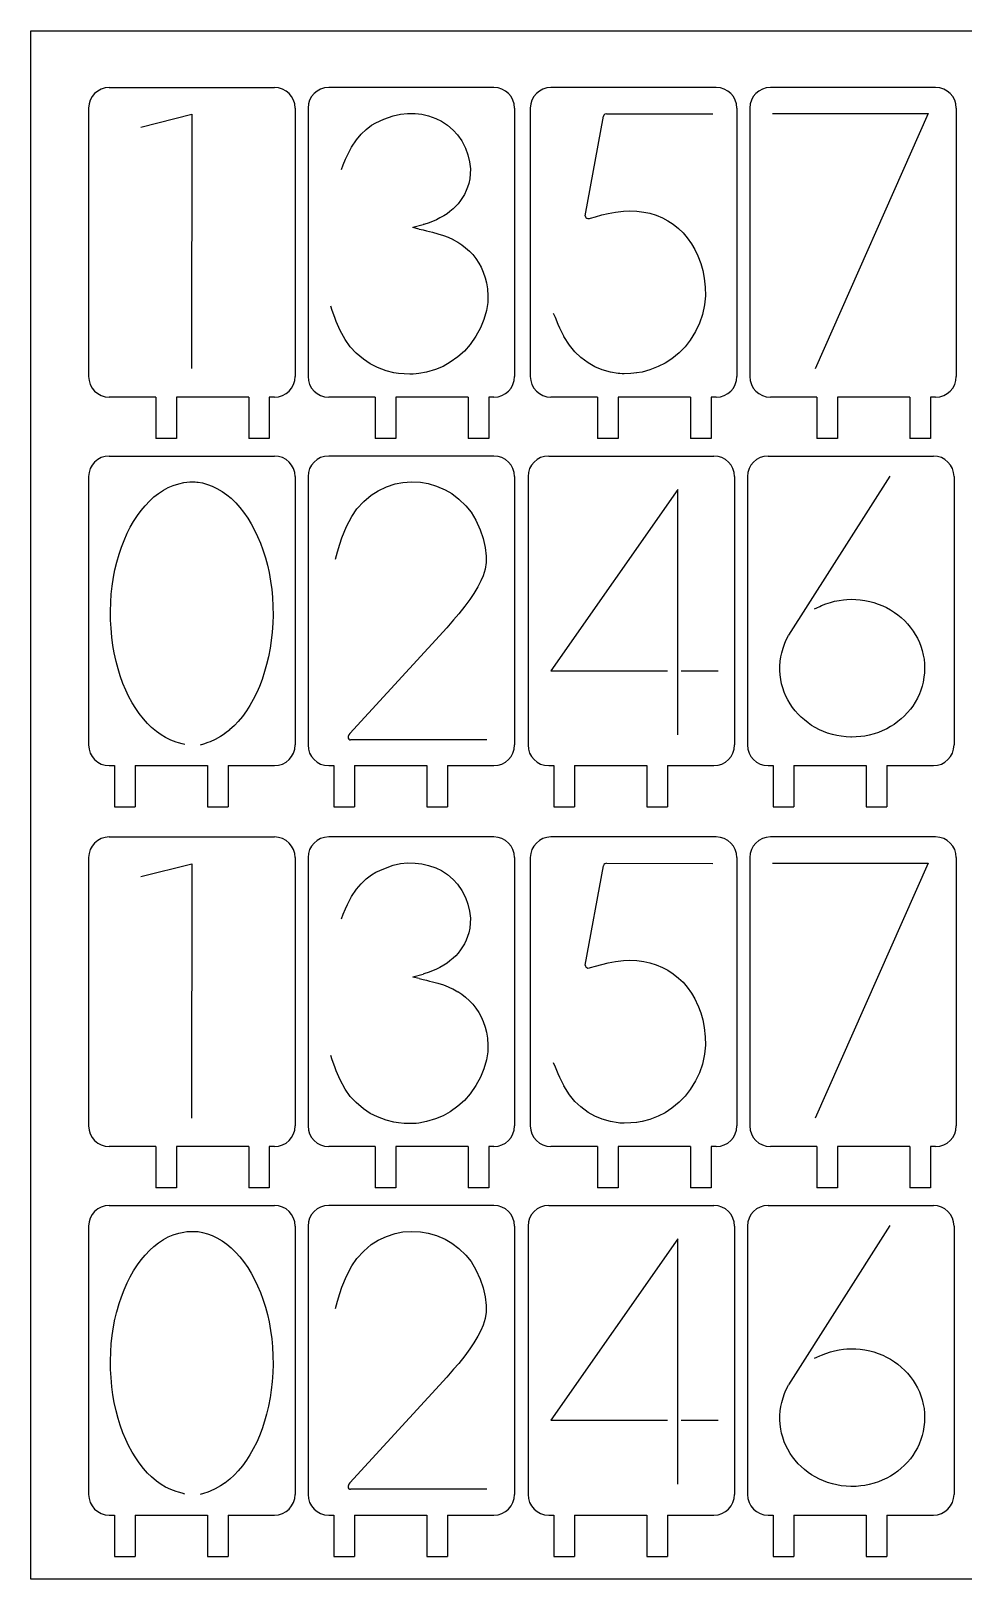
# Model space of a CAD drawing. Header units: millimetres. Extents: x 2133 to 4632, y 1065 to 2652.
# Drawn here: x 3803.5 to 3984, y 2342.4 to 2642.4 of the extents above; entities that cross this region are included whole.
import ezdxf

# ---------------------------------------------------------------- set-up
doc = ezdxf.new("R2010")
doc.units = ezdxf.units.MM
doc.layers.add('细实线', color=7, linetype='Continuous', lineweight=25)

msp = doc.modelspace()

# ---------------------------------------------------------------- linework, layer by layer
at = {"color": 7, "linetype": 'Continuous', "lineweight": 25}
for p, q in [((3818.642, 2631.488), (3850.642, 2631.488)), ((3893.135, 2631.488), (3861.135, 2631.488)), ((3936.178, 2631.488), (3904.178, 2631.488)), ((3978.671, 2631.488), (3946.671, 2631.488)), ((3814.642, 2627.488), (3814.642, 2575.488)), ((3854.642, 2627.488), (3854.642, 2575.488)), ((3857.135, 2627.488), (3857.135, 2575.488)), ((3897.135, 2627.488), (3897.135, 2575.488)), ((3900.178, 2627.488), (3900.178, 2575.488)), ((3940.178, 2627.488), (3940.178, 2575.488)), ((3942.671, 2627.488), (3942.671, 2575.488)), ((3982.671, 2627.488), (3982.671, 2575.488)), ((3827.642, 2571.488), (3818.642, 2571.488)), ((3827.642, 2571.488), (3827.642, 2563.488)), ((3845.642, 2571.488), (3831.642, 2571.488)), ((3831.642, 2571.488), (3831.642, 2563.488)), ((3845.642, 2571.488), (3845.642, 2563.488)), ((3850.642, 2571.488), (3849.642, 2571.488)), ((3849.642, 2571.488), (3849.642, 2563.488)), ((3870.135, 2571.488), (3861.135, 2571.488)), ((3870.135, 2571.488), (3870.135, 2563.488)), ((3888.135, 2571.488), (3874.135, 2571.488)), ((3874.135, 2571.488), (3874.135, 2563.488)), ((3888.135, 2571.488), (3888.135, 2563.488)), ((3893.135, 2571.488), (3892.135, 2571.488)), ((3892.135, 2571.488), (3892.135, 2563.488)), ((3913.178, 2571.488), (3904.178, 2571.488)), ((3913.178, 2571.488), (3913.178, 2563.488)), ((3931.178, 2571.488), (3917.178, 2571.488)), ((3917.178, 2571.488), (3917.178, 2563.488)), ((3931.178, 2571.488), (3931.178, 2563.488)), ((3936.178, 2571.488), (3935.178, 2571.488)), ((3935.178, 2571.488), (3935.178, 2563.488)), ((3955.671, 2571.488), (3946.671, 2571.488)), ((3955.671, 2571.488), (3955.671, 2563.488)), ((3973.671, 2571.488), (3959.671, 2571.488)), ((3959.671, 2571.488), (3959.671, 2563.488)), ((3973.671, 2571.488), (3973.671, 2563.488)), ((3978.671, 2571.488), (3977.671, 2571.488)), ((3977.671, 2571.488), (3977.671, 2563.488)), ((3831.642, 2563.488), (3827.642, 2563.488)), ((3849.642, 2563.488), (3845.642, 2563.488)), ((3874.135, 2563.488), (3870.135, 2563.488)), ((3892.135, 2563.488), (3888.135, 2563.488)), ((3917.178, 2563.488), (3913.178, 2563.488)), ((3935.178, 2563.488), (3931.178, 2563.488)), ((3959.671, 2563.488), (3955.671, 2563.488)), ((3977.671, 2563.488), (3973.671, 2563.488)), ((3818.642, 2560.076), (3850.642, 2560.076)), ((3893.135, 2560.076), (3861.135, 2560.076)), ((3903.734, 2560.076), (3935.734, 2560.076)), ((3946.227, 2560.076), (3978.227, 2560.076)), ((3814.642, 2556.076), (3814.642, 2504.076)), ((3854.642, 2556.076), (3854.642, 2504.076)), ((3857.135, 2556.076), (3857.135, 2504.076)), ((3897.135, 2556.076), (3897.135, 2504.076)), ((3899.734, 2556.076), (3899.734, 2504.076)), ((3939.734, 2556.076), (3939.734, 2504.076)), ((3942.227, 2556.076), (3942.227, 2504.076)), ((3982.227, 2556.076), (3982.227, 2504.076)), ((3818.642, 2500.076), (3819.642, 2500.076)), ((3819.642, 2500.076), (3819.642, 2492.076)), ((3823.642, 2500.076), (3823.642, 2492.076)), ((3823.642, 2500.076), (3837.642, 2500.076)), ((3837.642, 2500.076), (3837.642, 2492.076)), ((3841.642, 2500.076), (3850.642, 2500.076)), ((3841.642, 2500.076), (3841.642, 2492.076)), ((3861.135, 2500.076), (3862.135, 2500.076)), ((3862.135, 2500.076), (3862.135, 2492.076)), ((3866.135, 2500.076), (3866.135, 2492.076)), ((3866.135, 2500.076), (3880.135, 2500.076)), ((3880.135, 2500.076), (3880.135, 2492.076)), ((3884.135, 2500.076), (3893.135, 2500.076)), ((3884.135, 2500.076), (3884.135, 2492.076)), ((3903.734, 2500.076), (3904.734, 2500.076)), ((3904.734, 2500.076), (3904.734, 2492.076)), ((3908.734, 2500.076), (3908.734, 2492.076)), ((3908.734, 2500.076), (3922.734, 2500.076)), ((3922.734, 2500.076), (3922.734, 2492.076)), ((3926.734, 2500.076), (3935.734, 2500.076)), ((3926.734, 2500.076), (3926.734, 2492.076)), ((3946.227, 2500.076), (3947.227, 2500.076)), ((3947.227, 2500.076), (3947.227, 2492.076)), ((3951.227, 2500.076), (3951.227, 2492.076)), ((3951.227, 2500.076), (3965.227, 2500.076)), ((3965.227, 2500.076), (3965.227, 2492.076)), ((3969.227, 2500.076), (3978.227, 2500.076)), ((3969.227, 2500.076), (3969.227, 2492.076)), ((3819.642, 2492.076), (3823.642, 2492.076)), ((3837.642, 2492.076), (3841.642, 2492.076)), ((3862.135, 2492.076), (3866.135, 2492.076)), ((3880.135, 2492.076), (3884.135, 2492.076)), ((3904.734, 2492.076), (3908.734, 2492.076)), ((3922.734, 2492.076), (3926.734, 2492.076)), ((3947.227, 2492.076), (3951.227, 2492.076)), ((3965.227, 2492.076), (3969.227, 2492.076)), ((3818.642, 2486.253), (3850.642, 2486.253)), ((3893.135, 2486.253), (3861.135, 2486.253)), ((3936.178, 2486.253), (3904.178, 2486.253)), ((3978.671, 2486.253), (3946.671, 2486.253)), ((3814.642, 2482.253), (3814.642, 2430.253)), ((3854.642, 2482.253), (3854.642, 2430.253)), ((3857.135, 2482.253), (3857.135, 2430.253)), ((3897.135, 2482.253), (3897.135, 2430.253)), ((3900.178, 2482.253), (3900.178, 2430.253)), ((3940.178, 2482.253), (3940.178, 2430.253)), ((3942.671, 2482.253), (3942.671, 2430.253)), ((3982.671, 2482.253), (3982.671, 2430.253)), ((3827.642, 2426.253), (3818.642, 2426.253)), ((3827.642, 2426.253), (3827.642, 2418.253)), ((3845.642, 2426.253), (3831.642, 2426.253)), ((3831.642, 2426.253), (3831.642, 2418.253)), ((3845.642, 2426.253), (3845.642, 2418.253)), ((3850.642, 2426.253), (3849.642, 2426.253)), ((3849.642, 2426.253), (3849.642, 2418.253)), ((3870.135, 2426.253), (3861.135, 2426.253)), ((3870.135, 2426.253), (3870.135, 2418.253)), ((3888.135, 2426.253), (3874.135, 2426.253)), ((3874.135, 2426.253), (3874.135, 2418.253)), ((3888.135, 2426.253), (3888.135, 2418.253)), ((3893.135, 2426.253), (3892.135, 2426.253)), ((3892.135, 2426.253), (3892.135, 2418.253)), ((3913.178, 2426.253), (3904.178, 2426.253)), ((3913.178, 2426.253), (3913.178, 2418.253)), ((3931.178, 2426.253), (3917.178, 2426.253)), ((3917.178, 2426.253), (3917.178, 2418.253)), ((3931.178, 2426.253), (3931.178, 2418.253)), ((3936.178, 2426.253), (3935.178, 2426.253)), ((3935.178, 2426.253), (3935.178, 2418.253)), ((3955.671, 2426.253), (3946.671, 2426.253)), ((3955.671, 2426.253), (3955.671, 2418.253)), ((3973.671, 2426.253), (3959.671, 2426.253)), ((3959.671, 2426.253), (3959.671, 2418.253)), ((3973.671, 2426.253), (3973.671, 2418.253)), ((3978.671, 2426.253), (3977.671, 2426.253)), ((3977.671, 2426.253), (3977.671, 2418.253)), ((3831.642, 2418.253), (3827.642, 2418.253)), ((3849.642, 2418.253), (3845.642, 2418.253)), ((3874.135, 2418.253), (3870.135, 2418.253)), ((3892.135, 2418.253), (3888.135, 2418.253)), ((3917.178, 2418.253), (3913.178, 2418.253)), ((3935.178, 2418.253), (3931.178, 2418.253)), ((3959.671, 2418.253), (3955.671, 2418.253)), ((3977.671, 2418.253), (3973.671, 2418.253)), ((3818.642, 2414.841), (3850.642, 2414.841)), ((3893.135, 2414.841), (3861.135, 2414.841)), ((3903.734, 2414.841), (3935.734, 2414.841)), ((3946.227, 2414.841), (3978.227, 2414.841)), ((3814.642, 2410.841), (3814.642, 2358.841)), ((3854.642, 2410.841), (3854.642, 2358.841)), ((3857.135, 2410.841), (3857.135, 2358.841)), ((3897.135, 2410.841), (3897.135, 2358.841)), ((3899.734, 2410.841), (3899.734, 2358.841)), ((3939.734, 2410.841), (3939.734, 2358.841)), ((3942.227, 2410.841), (3942.227, 2358.841)), ((3982.227, 2410.841), (3982.227, 2358.841)), ((3818.642, 2354.841), (3819.642, 2354.841)), ((3819.642, 2354.841), (3819.642, 2346.841)), ((3823.642, 2354.841), (3823.642, 2346.841)), ((3823.642, 2354.841), (3837.642, 2354.841)), ((3837.642, 2354.841), (3837.642, 2346.841)), ((3841.642, 2354.841), (3850.642, 2354.841)), ((3841.642, 2354.841), (3841.642, 2346.841)), ((3861.135, 2354.841), (3862.135, 2354.841)), ((3862.135, 2354.841), (3862.135, 2346.841)), ((3866.135, 2354.841), (3866.135, 2346.841)), ((3866.135, 2354.841), (3880.135, 2354.841)), ((3880.135, 2354.841), (3880.135, 2346.841)), ((3884.135, 2354.841), (3893.135, 2354.841)), ((3884.135, 2354.841), (3884.135, 2346.841)), ((3903.734, 2354.841), (3904.734, 2354.841)), ((3904.734, 2354.841), (3904.734, 2346.841)), ((3908.734, 2354.841), (3908.734, 2346.841)), ((3908.734, 2354.841), (3922.734, 2354.841)), ((3922.734, 2354.841), (3922.734, 2346.841)), ((3926.734, 2354.841), (3935.734, 2354.841)), ((3926.734, 2354.841), (3926.734, 2346.841)), ((3946.227, 2354.841), (3947.227, 2354.841)), ((3947.227, 2354.841), (3947.227, 2346.841)), ((3951.227, 2354.841), (3951.227, 2346.841)), ((3951.227, 2354.841), (3965.227, 2354.841)), ((3965.227, 2354.841), (3965.227, 2346.841)), ((3969.227, 2354.841), (3978.227, 2354.841)), ((3969.227, 2354.841), (3969.227, 2346.841)), ((3819.642, 2346.841), (3823.642, 2346.841)), ((3837.642, 2346.841), (3841.642, 2346.841)), ((3862.135, 2346.841), (3866.135, 2346.841)), ((3880.135, 2346.841), (3884.135, 2346.841)), ((3904.734, 2346.841), (3908.734, 2346.841)), ((3922.734, 2346.841), (3926.734, 2346.841)), ((3947.227, 2346.841), (3951.227, 2346.841)), ((3965.227, 2346.841), (3969.227, 2346.841))]:
    msp.add_line(p, q, dxfattribs=at)
for points in [[(3870.243, 2624.661), (3871.784, 2625.333)], [(3871.784, 2625.333), (3873.645, 2626.019)], [(3873.645, 2626.019), (3875.018, 2626.338)], [(3875.018, 2626.338), (3876.414, 2626.449)], [(3876.414, 2626.449), (3877.904, 2626.442)], [(3877.904, 2626.442), (3879.151, 2626.303)], [(3879.151, 2626.303), (3880.493, 2625.973)], [(3880.493, 2625.973), (3881.866, 2625.498)], [(3881.866, 2625.498), (3882.986, 2624.961)], [(3866.502, 2621.358), (3867.398, 2622.417)], [(3867.398, 2622.417), (3868.405, 2623.371)], [(3868.405, 2623.371), (3869.405, 2624.169)], [(3869.405, 2624.169), (3870.243, 2624.661)], [(3882.986, 2624.961), (3884.12, 2624.196)], [(3884.12, 2624.196), (3885.254, 2623.245)], [(3885.254, 2623.245), (3886.101, 2622.332)], [(3886.101, 2622.332), (3886.888, 2621.144)], [(3864.748, 2618.4), (3865.559, 2619.923)], [(3865.559, 2619.923), (3866.502, 2621.358)], [(3886.888, 2621.144), (3887.601, 2619.752)], [(3887.601, 2619.752), (3888.079, 2618.446)], [(3863.609, 2615.611), (3863.97, 2616.509)], [(3863.97, 2616.509), (3864.405, 2617.593)], [(3864.405, 2617.593), (3864.748, 2618.4)], [(3888.079, 2618.446), (3888.395, 2617.077)], [(3888.395, 2617.077), (3888.57, 2615.748)], [(3888.439, 2613.818), (3888.252, 2612.887)], [(3888.563, 2614.76), (3888.439, 2613.818)], [(3888.57, 2615.748), (3888.563, 2614.76)], [(3887.08, 2610.195), (3886.671, 2609.597)], [(3887.413, 2610.783), (3887.08, 2610.195)], [(3887.758, 2611.504), (3887.413, 2610.783)], [(3888.042, 2612.191), (3887.758, 2611.504)], [(3888.252, 2612.887), (3888.042, 2612.191)], [(3884.053, 2607.039), (3883.408, 2606.629)], [(3884.611, 2607.457), (3884.053, 2607.039)], [(3885.219, 2607.974), (3884.611, 2607.457)], [(3885.746, 2608.476), (3885.219, 2607.974)], [(3886.193, 2608.979), (3885.746, 2608.476)], [(3886.671, 2609.597), (3886.193, 2608.979)], [(3914.017, 2606.785), (3915.249, 2607.097)], [(3915.249, 2607.097), (3916.689, 2607.363)], [(3916.689, 2607.363), (3918.195, 2607.547)], [(3918.195, 2607.547), (3919.452, 2607.606)], [(3919.452, 2607.606), (3920.779, 2607.534)], [(3920.779, 2607.534), (3922.18, 2607.36)], [(3922.18, 2607.36), (3923.339, 2607.117)], [(3923.339, 2607.117), (3924.531, 2606.726)], [(3879.587, 2604.963), (3879.428, 2604.917)], [(3879.739, 2605.009), (3879.587, 2604.963)], [(3880.386, 2605.226), (3879.722, 2605.004)], [(3881.247, 2605.552), (3880.386, 2605.226)], [(3882.006, 2605.874), (3881.247, 2605.552)], [(3882.67, 2606.208), (3882.006, 2605.874)], [(3883.408, 2606.629), (3882.67, 2606.208)], [(3911.85, 2606.171), (3912.819, 2606.456)], [(3912.807, 2606.453), (3914.017, 2606.785)], [(3924.531, 2606.726), (3925.786, 2606.208)], [(3925.786, 2606.208), (3926.811, 2605.678)], [(3926.811, 2605.678), (3927.831, 2604.986)], [(3927.831, 2604.986), (3928.897, 2604.138)], [(3928.897, 2604.138), (3929.752, 2603.327)], [(3879.426, 2603.879), (3880.092, 2603.708)], [(3880.092, 2603.708), (3880.672, 2603.569)], [(3880.672, 2603.569), (3881.229, 2603.438)], [(3881.229, 2603.438), (3882.277, 2603.154)], [(3882.277, 2603.154), (3883.369, 2602.804)], [(3883.369, 2602.804), (3884.265, 2602.464)], [(3884.265, 2602.464), (3885.209, 2602.016)], [(3885.18, 2602.029), (3886.159, 2601.495)], [(3886.127, 2601.512), (3886.891, 2601.029)], [(3886.891, 2601.029), (3887.655, 2600.435)], [(3929.752, 2603.327), (3930.568, 2602.35)], [(3930.568, 2602.35), (3931.399, 2601.187)], [(3931.399, 2601.187), (3932.048, 2600.107)], [(3887.655, 2600.435), (3888.429, 2599.743)], [(3888.429, 2599.743), (3889.048, 2599.101)], [(3889.048, 2599.101), (3889.639, 2598.34)], [(3889.639, 2598.34), (3890.224, 2597.46)], [(3932.048, 2600.107), (3932.623, 2598.859)], [(3932.607, 2598.9), (3933.179, 2597.399)], [(3890.224, 2597.46), (3890.676, 2596.653)], [(3890.676, 2596.653), (3891.075, 2595.718)], [(3891.075, 2595.718), (3891.451, 2594.636)], [(3933.179, 2597.399), (3933.582, 2596.058)], [(3933.582, 2596.058), (3933.862, 2594.539)], [(3891.451, 2594.636), (3891.714, 2593.666)], [(3891.714, 2593.666), (3891.881, 2592.505)], [(3891.881, 2592.505), (3891.965, 2591.116)], [(3933.862, 2594.539), (3934.053, 2592.767)], [(3934.053, 2592.767), (3934.108, 2591.137)], [(3861.827, 2588.272), (3861.536, 2589.136)], [(3891.943, 2589.821), (3891.693, 2588.308)], [(3891.965, 2591.116), (3891.943, 2589.821)], [(3933.927, 2589.396), (3933.515, 2587.474)], [(3934.108, 2591.137), (3933.927, 2589.396)], [(3862.306, 2586.912), (3861.824, 2588.281)], [(3862.573, 2586.154), (3862.306, 2586.913)], [(3863.34, 2584.399), (3862.573, 2586.154)], [(3891.19, 2586.549), (3890.542, 2584.924)], [(3891.693, 2588.308), (3891.19, 2586.549)], [(3905.028, 2586.901), (3904.692, 2587.727)], [(3905.567, 2585.593), (3905.028, 2586.901)], [(3933.515, 2587.474), (3932.959, 2585.809)], [(3864.323, 2582.63), (3863.34, 2584.399)], [(3889.64, 2583.309), (3888.517, 2581.68)], [(3890.542, 2584.924), (3889.64, 2583.309)], [(3905.872, 2584.857), (3905.567, 2585.594)], [(3906.716, 2583.187), (3905.872, 2584.857)], [(3907.763, 2581.532), (3906.681, 2583.243)], [(3932.167, 2584.213), (3931.152, 2582.559)], [(3932.959, 2585.809), (3932.167, 2584.213)], [(3865.311, 2581.225), (3864.323, 2582.63)], [(3866.456, 2580.03), (3865.311, 2581.225)], [(3867.855, 2578.833), (3866.456, 2580.03)], [(3887.43, 2580.41), (3886.162, 2579.305)], [(3888.517, 2581.68), (3887.43, 2580.41)], [(3908.79, 2580.248), (3907.763, 2581.532)], [(3909.964, 2579.174), (3908.79, 2580.248)], [(3928.988, 2580.087), (3927.594, 2578.929)], [(3930.147, 2581.239), (3928.988, 2580.087)], [(3931.152, 2582.559), (3930.147, 2581.239)], [(3869.174, 2577.924), (3867.855, 2578.833)], [(3870.579, 2577.233), (3869.174, 2577.924)], [(3872.236, 2576.607), (3870.579, 2577.233)], [(3883.3, 2577.448), (3881.809, 2576.851)], [(3884.67, 2578.235), (3883.3, 2577.448)], [(3886.162, 2579.305), (3884.67, 2578.235)], [(3911.38, 2578.124), (3909.964, 2579.174)], [(3912.695, 2577.355), (3911.38, 2578.124)], [(3914.09, 2576.805), (3912.695, 2577.355)], [(3924.932, 2577.403), (3923.313, 2576.767)], [(3926.299, 2578.049), (3924.932, 2577.403)], [(3927.594, 2578.929), (3926.299, 2578.049)], [(3873.742, 2576.199), (3872.236, 2576.607)], [(3874.648, 2576.065), (3873.742, 2576.199)], [(3875.723, 2575.979), (3874.648, 2576.065)], [(3876.844, 2575.95), (3875.723, 2575.979)], [(3877.466, 2575.96), (3876.844, 2575.95)], [(3878.053, 2575.991), (3877.466, 2575.96)], [(3878.577, 2576.042), (3878.053, 2575.991)], [(3880.105, 2576.344), (3878.577, 2576.042)], [(3881.809, 2576.851), (3880.105, 2576.344)], [(3915.722, 2576.339), (3914.09, 2576.805)], [(3917.18, 2576.077), (3915.722, 2576.339)], [(3917.522, 2576.049), (3917.18, 2576.077)], [(3917.938, 2576.03), (3917.522, 2576.049)], [(3918.386, 2576.024), (3917.938, 2576.03)], [(3919.613, 2576.063), (3918.386, 2576.024)], [(3920.818, 2576.174), (3919.613, 2576.063)], [(3921.867, 2576.347), (3920.773, 2576.166)], [(3923.313, 2576.767), (3921.867, 2576.347)], [(3828.159, 2552.813), (3829.161, 2553.475)], [(3829.161, 2553.475), (3830.068, 2553.981)], [(3830.068, 2553.981), (3831.007, 2554.369)], [(3831.007, 2554.369), (3832.09, 2554.712)], [(3832.09, 2554.712), (3833.071, 2554.931)], [(3833.071, 2554.931), (3833.636, 2555.002)], [(3833.636, 2555.002), (3834.279, 2555.047)], [(3834.279, 2555.047), (3834.922, 2555.063)], [(3834.922, 2555.063), (3835.266, 2555.058)], [(3835.266, 2555.058), (3835.584, 2555.041)], [(3835.584, 2555.041), (3835.855, 2555.015)], [(3835.855, 2555.015), (3836.673, 2554.855)], [(3836.673, 2554.855), (3837.652, 2554.577)], [(3837.652, 2554.577), (3838.582, 2554.238)], [(3838.582, 2554.238), (3839.491, 2553.793)], [(3839.491, 2553.793), (3840.512, 2553.193)], [(3840.512, 2553.193), (3841.407, 2552.574)], [(3869.387, 2552.499), (3870.706, 2553.352)], [(3870.706, 2553.352), (3872.301, 2554.083)], [(3872.301, 2554.083), (3874.005, 2554.664)], [(3874.005, 2554.664), (3875.477, 2554.957)], [(3875.477, 2554.957), (3877.17, 2555.05)], [(3877.17, 2555.05), (3878.936, 2554.978)], [(3878.936, 2554.978), (3880.411, 2554.735)], [(3880.411, 2554.735), (3882.027, 2554.229)], [(3882.027, 2554.229), (3883.671, 2553.539)], [(3883.671, 2553.539), (3884.996, 2552.785)], [(3824.824, 2549.551), (3825.59, 2550.455)], [(3825.59, 2550.455), (3826.483, 2551.395)], [(3826.483, 2551.395), (3827.297, 2552.154)], [(3827.297, 2552.154), (3828.159, 2552.813)], [(3841.407, 2552.574), (3842.225, 2551.878)], [(3842.225, 2551.878), (3843.14, 2550.991)], [(3843.14, 2550.991), (3843.94, 2550.12)], [(3843.94, 2550.12), (3844.658, 2549.195)], [(3866.607, 2549.824), (3867.93, 2551.233)], [(3867.93, 2551.233), (3869.387, 2552.499)], [(3884.996, 2552.785), (3886.361, 2551.719)], [(3886.361, 2551.719), (3887.699, 2550.443)], [(3887.699, 2550.443), (3888.716, 2549.206)], [(3822.705, 2546.268), (3823.355, 2547.387)], [(3823.355, 2547.387), (3824.119, 2548.571)], [(3824.119, 2548.571), (3824.824, 2549.551)], [(3844.658, 2549.195), (3845.449, 2548.057)], [(3845.449, 2548.057), (3846.133, 2546.965)], [(3864.559, 2546.401), (3865.587, 2548.379)], [(3865.587, 2548.379), (3866.607, 2549.824)], [(3888.716, 2549.206), (3889.656, 2547.621)], [(3889.656, 2547.621), (3890.501, 2545.795)], [(3821.511, 2543.704), (3822.126, 2545.098)], [(3822.126, 2545.098), (3822.705, 2546.268)], [(3846.133, 2546.965), (3846.733, 2545.842)], [(3846.733, 2545.842), (3847.379, 2544.487)], [(3847.379, 2544.487), (3847.929, 2543.203)], [(3863.29, 2543.005), (3863.679, 2544.248)], [(3863.679, 2544.248), (3864.559, 2546.401)], [(3890.501, 2545.795), (3891.058, 2544.114)], [(3891.058, 2544.114), (3891.43, 2542.356)], [(3820.107, 2539.476), (3820.56, 2541.069)], [(3820.56, 2541.069), (3820.996, 2542.398)], [(3820.996, 2542.398), (3821.511, 2543.704)], [(3847.929, 2543.203), (3848.392, 2541.913)], [(3848.392, 2541.913), (3848.874, 2540.376)], [(3862.457, 2540.084), (3862.871, 2541.535)], [(3862.871, 2541.535), (3863.296, 2543.022)], [(3891.43, 2542.356), (3891.64, 2540.673)], [(3819.477, 2536.578), (3819.754, 2538.036)], [(3819.745, 2538.002), (3820.113, 2539.499)], [(3848.874, 2540.376), (3849.27, 2538.928)], [(3849.27, 2538.928), (3849.578, 2537.501)], [(3891.426, 2538.161), (3891.066, 2536.882)], [(3891.635, 2539.41), (3891.426, 2538.161)], [(3891.64, 2540.673), (3891.635, 2539.41)], [(3819.22, 2534.866), (3819.477, 2536.578)], [(3849.578, 2537.501), (3849.875, 2535.815)], [(3849.875, 2535.815), (3850.098, 2534.235)], [(3890.63, 2535.865), (3890.004, 2534.74)], [(3891.066, 2536.882), (3890.63, 2535.865)], [(3818.936, 2531.726), (3819.036, 2533.276)], [(3819.036, 2533.276), (3819.22, 2534.866)], [(3850.098, 2534.235), (3850.234, 2532.705)], [(3850.234, 2532.705), (3850.327, 2530.918)], [(3888.441, 2532.288), (3887.473, 2530.953)], [(3889.218, 2533.452), (3888.441, 2532.288)], [(3890.004, 2534.74), (3889.218, 2533.452)], [(3959.102, 2531.919), (3959.958, 2532.092)], [(3959.958, 2532.092), (3960.816, 2532.226)], [(3960.816, 2532.226), (3961.501, 2532.292)], [(3961.501, 2532.292), (3962.312, 2532.306)], [(3962.312, 2532.306), (3963.222, 2532.281)], [(3963.222, 2532.281), (3964.04, 2532.218)], [(3964.04, 2532.218), (3964.961, 2532.083)], [(3964.961, 2532.083), (3965.919, 2531.893)], [(3818.886, 2529.931), (3818.936, 2531.726)], [(3818.895, 2528.282), (3818.886, 2529.931)], [(3850.357, 2529.257), (3850.308, 2527.694)], [(3850.327, 2530.918), (3850.357, 2529.257)], [(3886.361, 2529.483), (3885.337, 2528.339)], [(3887.473, 2530.953), (3886.361, 2529.483)], [(3955.223, 2530.471), (3955.662, 2530.671)], [(3955.662, 2530.671), (3956.217, 2530.923)], [(3956.213, 2530.922), (3956.562, 2531.078)], [(3956.562, 2531.078), (3957.406, 2531.406)], [(3957.406, 2531.406), (3958.313, 2531.707)], [(3958.313, 2531.707), (3959.102, 2531.919)], [(3965.919, 2531.893), (3966.709, 2531.688)], [(3966.709, 2531.688), (3967.561, 2531.395)], [(3967.561, 2531.395), (3968.442, 2531.042)], [(3968.442, 2531.042), (3969.161, 2530.704)], [(3969.161, 2530.704), (3969.926, 2530.264)], [(3969.926, 2530.264), (3970.713, 2529.765)], [(3970.713, 2529.765), (3971.352, 2529.307)], [(3971.352, 2529.307), (3972.013, 2528.752)], [(3818.982, 2526.724), (3818.895, 2528.282)], [(3819.144, 2524.961), (3818.982, 2526.724)], [(3850.31, 2527.716), (3850.188, 2525.914)], [(3972.013, 2528.752), (3972.687, 2528.125)], [(3972.687, 2528.125), (3973.224, 2527.564)], [(3973.224, 2527.564), (3973.764, 2526.904)], [(3973.764, 2526.904), (3974.306, 2526.167)], [(3974.306, 2526.167), (3974.728, 2525.515)], [(3819.345, 2523.374), (3819.144, 2524.961)], [(3819.608, 2521.919), (3819.345, 2523.374)], [(3850.027, 2524.324), (3849.795, 2522.822)], [(3850.19, 2525.933), (3850.022, 2524.294)], [(3949.116, 2522.815), (3949.393, 2523.61)], [(3949.393, 2523.61), (3949.691, 2524.303)], [(3949.691, 2524.303), (3950.037, 2525.019)], [(3974.728, 2525.515), (3975.131, 2524.767)], [(3975.131, 2524.767), (3975.521, 2523.936)], [(3975.521, 2523.936), (3975.81, 2523.211)], [(3975.81, 2523.211), (3976.059, 2522.391)], [(3819.969, 2520.281), (3819.608, 2521.919)], [(3820.347, 2518.816), (3819.969, 2520.281)], [(3849.472, 2521.156), (3849.125, 2519.647)], [(3849.799, 2522.844), (3849.472, 2521.156)], [(3948.507, 2519.357), (3948.577, 2520.301)], [(3948.577, 2520.301), (3948.688, 2521.14)], [(3948.688, 2521.14), (3948.861, 2521.924)], [(3948.861, 2521.924), (3949.116, 2522.815)], [(3976.059, 2522.391), (3976.28, 2521.485)], [(3976.28, 2521.485), (3976.42, 2520.7)], [(3976.42, 2520.7), (3976.503, 2519.797)], [(3820.767, 2517.495), (3820.347, 2518.816)], [(3821.305, 2516.019), (3820.767, 2517.495)], [(3848.736, 2518.302), (3848.232, 2516.79)], [(3849.125, 2519.647), (3848.736, 2518.302)], [(3948.497, 2518.535), (3948.507, 2519.357)], [(3948.558, 2517.685), (3948.497, 2518.535)], [(3948.68, 2516.75), (3948.558, 2517.685)], [(3976.412, 2517.21), (3976.254, 2516.283)], [(3976.51, 2518.074), (3976.412, 2517.21)], [(3976.5, 2519.833), (3976.532, 2518.885)], [(3976.532, 2518.885), (3976.51, 2518.074)], [(3821.84, 2514.708), (3821.305, 2516.019)], [(3822.399, 2513.55), (3821.84, 2514.708)], [(3847.204, 2514.233), (3846.538, 2512.908)], [(3847.735, 2515.424), (3847.204, 2514.233)], [(3848.232, 2516.79), (3847.735, 2515.424)], [(3948.834, 2515.955), (3948.68, 2516.75)], [(3949.061, 2515.158), (3948.834, 2515.955)], [(3949.364, 2514.284), (3949.061, 2515.158)], [(3949.67, 2513.547), (3949.364, 2514.284)], [(3975.808, 2514.704), (3975.458, 2513.809)], [(3976.071, 2515.508), (3975.808, 2514.704)], [(3976.254, 2516.283), (3976.071, 2515.508)], [(3823.094, 2512.268), (3822.399, 2513.55)], [(3823.768, 2511.144), (3823.094, 2512.268)], [(3824.447, 2510.176), (3823.768, 2511.144)], [(3845.88, 2511.726), (3845.225, 2510.72)], [(3846.538, 2512.908), (3845.88, 2511.726)], [(3950.044, 2512.821), (3949.67, 2513.547)], [(3950.508, 2512.03), (3950.044, 2512.821)], [(3950.951, 2511.366), (3950.508, 2512.03)], [(3951.457, 2510.726), (3950.951, 2511.366)], [(3974.237, 2511.629), (3973.776, 2510.991)], [(3974.731, 2512.402), (3974.237, 2511.629)], [(3975.143, 2513.129), (3974.731, 2512.402)], [(3975.472, 2513.844), (3975.143, 2513.129)], [(3825.279, 2509.122), (3824.447, 2510.176)], [(3826.072, 2508.219), (3825.279, 2509.122)], [(3826.851, 2507.469), (3826.072, 2508.219)], [(3843.631, 2508.644), (3842.87, 2507.849)], [(3844.418, 2509.615), (3843.631, 2508.644)], [(3845.225, 2510.72), (3844.418, 2509.615)], [(3952.064, 2510.036), (3951.457, 2510.726)], [(3952.628, 2509.462), (3952.064, 2510.036)], [(3953.247, 2508.925), (3952.628, 2509.462)], [(3953.979, 2508.353), (3953.247, 2508.925)], [(3954.649, 2507.886), (3953.979, 2508.353)], [(3970.619, 2508.07), (3969.941, 2507.632)], [(3971.373, 2508.616), (3970.619, 2508.07)], [(3972.025, 2509.143), (3971.373, 2508.616)], [(3972.602, 2509.689), (3972.025, 2509.143)], [(3973.236, 2510.357), (3972.602, 2509.689)], [(3973.776, 2510.991), (3973.236, 2510.357)], [(3827.8, 2506.678), (3826.851, 2507.469)], [(3828.692, 2506.025), (3827.8, 2506.678)], [(3829.558, 2505.519), (3828.692, 2506.025)], [(3830.596, 2505.028), (3829.558, 2505.519)], [(3831.598, 2504.646), (3830.596, 2505.028)], [(3839.167, 2505.161), (3838.174, 2504.715)], [(3840.191, 2505.716), (3839.167, 2505.161)], [(3841.089, 2506.304), (3840.191, 2505.716)], [(3841.968, 2507.022), (3841.042, 2506.274)], [(3842.898, 2507.875), (3841.942, 2507.001)], [(3955.364, 2507.465), (3954.649, 2507.886)], [(3956.202, 2507.03), (3955.364, 2507.465)], [(3956.963, 2506.685), (3956.202, 2507.03)], [(3957.757, 2506.397), (3956.963, 2506.685)], [(3958.681, 2506.117), (3957.757, 2506.397)], [(3959.515, 2505.911), (3958.681, 2506.117)], [(3960.37, 2505.771), (3959.515, 2505.911)], [(3961.358, 2505.662), (3960.37, 2505.771)], [(3962.235, 2505.612), (3961.358, 2505.662)], [(3962.265, 2505.612), (3962.235, 2505.612)], [(3962.353, 2505.616), (3962.315, 2505.616)], [(3963.249, 2505.643), (3962.353, 2505.616)], [(3964.174, 2505.716), (3963.249, 2505.643)], [(3964.957, 2505.817), (3964.174, 2505.716)], [(3965.816, 2505.997), (3964.957, 2505.817)], [(3966.755, 2506.245), (3965.816, 2505.997)], [(3967.577, 2506.509), (3966.755, 2506.245)], [(3968.339, 2506.823), (3967.577, 2506.509)], [(3969.195, 2507.229), (3968.339, 2506.823)], [(3969.941, 2507.632), (3969.195, 2507.229)], [(3832.058, 2504.509), (3831.598, 2504.646)], [(3832.759, 2504.307), (3832.053, 2504.511)], [(3833.292, 2504.152), (3832.759, 2504.307)], [(3836.891, 2504.256), (3836.266, 2504.034)], [(3837.714, 2504.549), (3836.891, 2504.256)], [(3838.174, 2504.715), (3837.714, 2504.549)], [(3873.645, 2480.784), (3875.018, 2481.103)], [(3875.018, 2481.103), (3876.414, 2481.214)], [(3876.414, 2481.214), (3877.904, 2481.207)], [(3877.904, 2481.207), (3879.151, 2481.068)], [(3879.151, 2481.068), (3880.493, 2480.738)], [(3867.398, 2477.182), (3868.405, 2478.136)], [(3868.405, 2478.136), (3869.405, 2478.934)], [(3869.405, 2478.934), (3870.243, 2479.426)], [(3870.243, 2479.426), (3871.784, 2480.098)], [(3871.784, 2480.098), (3873.645, 2480.784)], [(3880.493, 2480.738), (3881.866, 2480.263)], [(3881.866, 2480.263), (3882.986, 2479.726)], [(3882.986, 2479.726), (3884.12, 2478.961)], [(3884.12, 2478.961), (3885.254, 2478.01)], [(3885.254, 2478.01), (3886.101, 2477.097)], [(3865.559, 2474.688), (3866.502, 2476.123)], [(3866.502, 2476.123), (3867.398, 2477.182)], [(3886.101, 2477.097), (3886.888, 2475.909)], [(3886.888, 2475.909), (3887.601, 2474.517)], [(3863.97, 2471.274), (3864.405, 2472.358)], [(3864.405, 2472.358), (3864.748, 2473.165)], [(3864.748, 2473.165), (3865.559, 2474.688)], [(3887.601, 2474.517), (3888.079, 2473.211)], [(3888.079, 2473.211), (3888.395, 2471.842)], [(3863.609, 2470.375), (3863.97, 2471.274)], [(3888.395, 2471.842), (3888.57, 2470.513)], [(3888.563, 2469.525), (3888.439, 2468.583)], [(3888.57, 2470.513), (3888.563, 2469.525)], [(3887.758, 2466.269), (3887.413, 2465.548)], [(3888.042, 2466.956), (3887.758, 2466.269)], [(3888.252, 2467.652), (3888.042, 2466.956)], [(3888.439, 2468.583), (3888.252, 2467.652)], [(3885.746, 2463.241), (3885.219, 2462.739)], [(3886.193, 2463.744), (3885.746, 2463.241)], [(3886.671, 2464.362), (3886.193, 2463.744)], [(3887.08, 2464.96), (3886.671, 2464.362)], [(3887.413, 2465.548), (3887.08, 2464.96)], [(3881.247, 2460.317), (3880.386, 2459.991)], [(3882.006, 2460.639), (3881.247, 2460.317)], [(3882.67, 2460.973), (3882.006, 2460.639)], [(3883.408, 2461.394), (3882.67, 2460.973)], [(3884.053, 2461.804), (3883.408, 2461.394)], [(3884.611, 2462.222), (3884.053, 2461.804)], [(3885.219, 2462.739), (3884.611, 2462.222)], [(3911.85, 2460.936), (3912.819, 2461.221)], [(3912.807, 2461.218), (3914.017, 2461.55)], [(3914.017, 2461.55), (3915.249, 2461.862)], [(3915.249, 2461.862), (3916.689, 2462.128)], [(3916.689, 2462.128), (3918.195, 2462.312)], [(3918.195, 2462.312), (3919.452, 2462.371)], [(3919.452, 2462.371), (3920.779, 2462.299)], [(3920.779, 2462.299), (3922.18, 2462.125)], [(3922.18, 2462.125), (3923.339, 2461.882)], [(3923.339, 2461.882), (3924.531, 2461.491)], [(3924.531, 2461.491), (3925.786, 2460.973)], [(3925.786, 2460.973), (3926.811, 2460.443)], [(3926.811, 2460.443), (3927.831, 2459.751)], [(3879.426, 2458.644), (3880.092, 2458.473)], [(3879.587, 2459.728), (3879.428, 2459.682)], [(3879.739, 2459.774), (3879.587, 2459.728)], [(3880.386, 2459.991), (3879.722, 2459.769)], [(3880.092, 2458.473), (3880.672, 2458.334)], [(3880.672, 2458.334), (3881.229, 2458.203)], [(3881.229, 2458.203), (3882.277, 2457.919)], [(3882.277, 2457.919), (3883.369, 2457.569)], [(3883.369, 2457.569), (3884.265, 2457.229)], [(3884.265, 2457.229), (3885.209, 2456.781)], [(3927.831, 2459.751), (3928.897, 2458.903)], [(3928.897, 2458.903), (3929.752, 2458.092)], [(3929.752, 2458.092), (3930.568, 2457.115)], [(3930.568, 2457.115), (3931.399, 2455.952)], [(3885.18, 2456.794), (3886.159, 2456.26)], [(3886.127, 2456.277), (3886.891, 2455.794)], [(3886.891, 2455.794), (3887.655, 2455.2)], [(3887.655, 2455.2), (3888.429, 2454.508)], [(3888.429, 2454.508), (3889.048, 2453.866)], [(3931.399, 2455.952), (3932.048, 2454.872)], [(3932.048, 2454.872), (3932.623, 2453.624)], [(3889.048, 2453.866), (3889.639, 2453.105)], [(3889.639, 2453.105), (3890.224, 2452.225)], [(3890.224, 2452.225), (3890.676, 2451.418)], [(3890.676, 2451.418), (3891.075, 2450.483)], [(3932.607, 2453.665), (3933.179, 2452.164)], [(3933.179, 2452.164), (3933.582, 2450.823)], [(3891.075, 2450.483), (3891.451, 2449.401)], [(3891.451, 2449.401), (3891.714, 2448.431)], [(3891.714, 2448.431), (3891.881, 2447.27)], [(3933.582, 2450.823), (3933.862, 2449.304)], [(3933.862, 2449.304), (3934.053, 2447.532)], [(3891.881, 2447.27), (3891.965, 2445.881)], [(3891.965, 2445.881), (3891.943, 2444.586)], [(3934.108, 2445.902), (3933.927, 2444.161)], [(3934.053, 2447.532), (3934.108, 2445.902)], [(3861.827, 2443.037), (3861.536, 2443.901)], [(3862.306, 2441.677), (3861.824, 2443.046)], [(3891.693, 2443.073), (3891.19, 2441.314)], [(3891.943, 2444.586), (3891.693, 2443.073)], [(3905.028, 2441.666), (3904.692, 2442.492)], [(3933.515, 2442.239), (3932.959, 2440.574)], [(3933.927, 2444.161), (3933.515, 2442.239)], [(3862.573, 2440.919), (3862.306, 2441.677)], [(3863.34, 2439.164), (3862.573, 2440.919)], [(3864.323, 2437.395), (3863.34, 2439.164)], [(3890.542, 2439.689), (3889.64, 2438.074)], [(3891.19, 2441.314), (3890.542, 2439.689)], [(3905.567, 2440.358), (3905.028, 2441.666)], [(3905.872, 2439.622), (3905.567, 2440.359)], [(3906.716, 2437.952), (3905.872, 2439.622)], [(3932.959, 2440.574), (3932.167, 2438.978)], [(3865.311, 2435.99), (3864.323, 2437.395)], [(3888.517, 2436.445), (3887.43, 2435.175)], [(3889.64, 2438.074), (3888.517, 2436.445)], [(3907.763, 2436.297), (3906.681, 2438.008)], [(3908.79, 2435.013), (3907.763, 2436.297)], [(3930.147, 2436.004), (3928.988, 2434.852)], [(3931.152, 2437.324), (3930.147, 2436.004)], [(3932.167, 2438.978), (3931.152, 2437.324)], [(3866.456, 2434.795), (3865.311, 2435.99)], [(3867.855, 2433.598), (3866.456, 2434.795)], [(3869.174, 2432.689), (3867.855, 2433.598)], [(3884.67, 2433), (3883.3, 2432.213)], [(3886.162, 2434.07), (3884.67, 2433)], [(3887.43, 2435.175), (3886.162, 2434.07)], [(3909.964, 2433.939), (3908.79, 2435.013)], [(3911.38, 2432.889), (3909.964, 2433.939)], [(3927.594, 2433.694), (3926.299, 2432.814)], [(3928.988, 2434.852), (3927.594, 2433.694)], [(3870.579, 2431.998), (3869.174, 2432.689)], [(3872.236, 2431.372), (3870.579, 2431.998)], [(3873.742, 2430.964), (3872.236, 2431.372)], [(3874.648, 2430.83), (3873.742, 2430.964)], [(3875.723, 2430.744), (3874.648, 2430.83)], [(3876.844, 2430.715), (3875.723, 2430.744)], [(3877.466, 2430.725), (3876.844, 2430.715)], [(3878.053, 2430.756), (3877.466, 2430.725)], [(3878.577, 2430.807), (3878.053, 2430.756)], [(3880.105, 2431.109), (3878.577, 2430.807)], [(3881.809, 2431.616), (3880.105, 2431.109)], [(3883.3, 2432.213), (3881.809, 2431.616)], [(3912.695, 2432.12), (3911.38, 2432.889)], [(3914.09, 2431.57), (3912.695, 2432.12)], [(3915.722, 2431.104), (3914.09, 2431.57)], [(3917.18, 2430.842), (3915.722, 2431.104)], [(3917.522, 2430.814), (3917.18, 2430.842)], [(3917.938, 2430.795), (3917.522, 2430.814)], [(3918.386, 2430.789), (3917.938, 2430.795)], [(3919.613, 2430.828), (3918.386, 2430.789)], [(3920.818, 2430.939), (3919.613, 2430.828)], [(3921.867, 2431.112), (3920.773, 2430.931)], [(3923.313, 2431.532), (3921.867, 2431.112)], [(3924.932, 2432.168), (3923.313, 2431.532)], [(3926.299, 2432.814), (3924.932, 2432.168)], [(3830.068, 2408.746), (3831.007, 2409.134)], [(3831.007, 2409.134), (3832.09, 2409.477)], [(3832.09, 2409.477), (3833.071, 2409.696)], [(3833.071, 2409.696), (3833.636, 2409.767)], [(3833.636, 2409.767), (3834.279, 2409.812)], [(3834.279, 2409.812), (3834.922, 2409.828)], [(3834.922, 2409.828), (3835.266, 2409.823)], [(3835.266, 2409.823), (3835.584, 2409.806)], [(3835.584, 2409.806), (3835.855, 2409.78)], [(3835.855, 2409.78), (3836.673, 2409.62)], [(3836.673, 2409.62), (3837.652, 2409.342)], [(3837.652, 2409.342), (3838.582, 2409.003)], [(3838.582, 2409.003), (3839.491, 2408.558)], [(3872.301, 2408.848), (3874.005, 2409.429)], [(3874.005, 2409.429), (3875.477, 2409.722)], [(3875.477, 2409.722), (3877.17, 2409.815)], [(3877.17, 2409.815), (3878.936, 2409.743)], [(3878.936, 2409.743), (3880.411, 2409.5)], [(3880.411, 2409.5), (3882.027, 2408.994)], [(3825.59, 2405.22), (3826.483, 2406.16)], [(3826.483, 2406.16), (3827.297, 2406.919)], [(3827.297, 2406.919), (3828.159, 2407.578)], [(3828.159, 2407.578), (3829.161, 2408.24)], [(3829.161, 2408.24), (3830.068, 2408.746)], [(3839.491, 2408.558), (3840.512, 2407.958)], [(3840.512, 2407.958), (3841.407, 2407.339)], [(3841.407, 2407.339), (3842.225, 2406.643)], [(3842.225, 2406.643), (3843.14, 2405.756)], [(3867.93, 2405.998), (3869.387, 2407.264)], [(3869.387, 2407.264), (3870.706, 2408.117)], [(3870.706, 2408.117), (3872.301, 2408.848)], [(3882.027, 2408.994), (3883.671, 2408.304)], [(3883.671, 2408.304), (3884.996, 2407.55)], [(3884.996, 2407.55), (3886.361, 2406.484)], [(3886.361, 2406.484), (3887.699, 2405.208)], [(3823.355, 2402.152), (3824.119, 2403.336)], [(3824.119, 2403.336), (3824.824, 2404.316)], [(3824.824, 2404.316), (3825.59, 2405.22)], [(3843.14, 2405.756), (3843.94, 2404.885)], [(3843.94, 2404.885), (3844.658, 2403.96)], [(3844.658, 2403.96), (3845.449, 2402.822)], [(3864.559, 2401.166), (3865.587, 2403.144)], [(3865.587, 2403.144), (3866.607, 2404.589)], [(3866.607, 2404.589), (3867.93, 2405.998)], [(3887.699, 2405.208), (3888.716, 2403.971)], [(3888.716, 2403.971), (3889.656, 2402.386)], [(3822.126, 2399.863), (3822.705, 2401.033)], [(3822.705, 2401.033), (3823.355, 2402.152)], [(3845.449, 2402.822), (3846.133, 2401.73)], [(3846.133, 2401.73), (3846.733, 2400.607)], [(3846.733, 2400.607), (3847.379, 2399.252)], [(3863.679, 2399.013), (3864.559, 2401.166)], [(3889.656, 2402.386), (3890.501, 2400.56)], [(3890.501, 2400.56), (3891.058, 2398.879)], [(3820.56, 2395.834), (3820.996, 2397.163)], [(3820.996, 2397.163), (3821.511, 2398.469)], [(3821.511, 2398.469), (3822.126, 2399.863)], [(3847.379, 2399.252), (3847.929, 2397.968)], [(3847.929, 2397.968), (3848.392, 2396.678)], [(3862.871, 2396.3), (3863.296, 2397.786)], [(3863.29, 2397.77), (3863.679, 2399.013)], [(3891.058, 2398.879), (3891.43, 2397.121)], [(3891.43, 2397.121), (3891.64, 2395.438)], [(3819.745, 2392.767), (3820.113, 2394.264)], [(3820.107, 2394.241), (3820.56, 2395.834)], [(3848.392, 2396.678), (3848.874, 2395.141)], [(3848.874, 2395.141), (3849.27, 2393.693)], [(3862.457, 2394.849), (3862.871, 2396.3)], [(3891.635, 2394.175), (3891.426, 2392.926)], [(3891.64, 2395.438), (3891.635, 2394.175)], [(3819.22, 2389.631), (3819.477, 2391.343)], [(3819.477, 2391.343), (3819.754, 2392.801)], [(3849.27, 2393.693), (3849.578, 2392.266)], [(3849.578, 2392.266), (3849.875, 2390.58)], [(3891.066, 2391.647), (3890.63, 2390.63)], [(3891.426, 2392.926), (3891.066, 2391.647)], [(3818.936, 2386.491), (3819.036, 2388.041)], [(3819.036, 2388.041), (3819.22, 2389.631)], [(3849.875, 2390.58), (3850.098, 2389)], [(3850.098, 2389), (3850.234, 2387.47)], [(3889.218, 2388.217), (3888.441, 2387.053)], [(3890.004, 2389.505), (3889.218, 2388.217)], [(3890.63, 2390.63), (3890.004, 2389.505)], [(3818.886, 2384.696), (3818.936, 2386.491)], [(3850.234, 2387.47), (3850.327, 2385.683)], [(3850.327, 2385.683), (3850.357, 2384.022)], [(3887.473, 2385.718), (3886.361, 2384.248)], [(3888.441, 2387.053), (3887.473, 2385.718)], [(3955.223, 2385.236), (3955.662, 2385.436)], [(3955.662, 2385.436), (3956.217, 2385.688)], [(3956.213, 2385.687), (3956.562, 2385.843)], [(3956.562, 2385.843), (3957.406, 2386.171)], [(3957.406, 2386.171), (3958.313, 2386.472)], [(3958.313, 2386.472), (3959.102, 2386.684)], [(3959.102, 2386.684), (3959.958, 2386.857)], [(3959.958, 2386.857), (3960.816, 2386.991)], [(3960.816, 2386.991), (3961.501, 2387.057)], [(3961.501, 2387.057), (3962.312, 2387.071)], [(3962.312, 2387.071), (3963.222, 2387.046)], [(3963.222, 2387.046), (3964.04, 2386.983)], [(3964.04, 2386.983), (3964.961, 2386.848)], [(3964.961, 2386.848), (3965.919, 2386.658)], [(3965.919, 2386.658), (3966.709, 2386.453)], [(3966.709, 2386.453), (3967.561, 2386.16)], [(3967.561, 2386.16), (3968.442, 2385.807)], [(3968.442, 2385.807), (3969.161, 2385.469)], [(3969.161, 2385.469), (3969.926, 2385.029)], [(3969.926, 2385.029), (3970.713, 2384.53)], [(3818.895, 2383.047), (3818.886, 2384.696)], [(3818.982, 2381.489), (3818.895, 2383.047)], [(3850.31, 2382.481), (3850.188, 2380.679)], [(3850.357, 2384.022), (3850.308, 2382.459)], [(3886.361, 2384.248), (3885.337, 2383.104)], [(3970.713, 2384.53), (3971.352, 2384.072)], [(3971.352, 2384.072), (3972.013, 2383.517)], [(3972.013, 2383.517), (3972.687, 2382.89)], [(3972.687, 2382.89), (3973.224, 2382.329)], [(3973.224, 2382.329), (3973.764, 2381.669)], [(3819.144, 2379.726), (3818.982, 2381.489)], [(3819.345, 2378.139), (3819.144, 2379.726)], [(3850.027, 2379.089), (3849.795, 2377.587)], [(3850.19, 2380.698), (3850.022, 2379.059)], [(3949.393, 2378.375), (3949.691, 2379.068)], [(3949.691, 2379.068), (3950.037, 2379.784)], [(3973.764, 2381.669), (3974.306, 2380.931)], [(3974.306, 2380.931), (3974.728, 2380.28)], [(3974.728, 2380.28), (3975.131, 2379.531)], [(3975.131, 2379.531), (3975.521, 2378.701)], [(3819.608, 2376.684), (3819.345, 2378.139)], [(3819.969, 2375.046), (3819.608, 2376.684)], [(3849.799, 2377.609), (3849.472, 2375.921)], [(3948.688, 2375.905), (3948.861, 2376.689)], [(3948.861, 2376.689), (3949.116, 2377.58)], [(3949.116, 2377.58), (3949.393, 2378.375)], [(3975.521, 2378.701), (3975.81, 2377.976)], [(3975.81, 2377.976), (3976.059, 2377.156)], [(3976.059, 2377.156), (3976.28, 2376.25)], [(3976.28, 2376.25), (3976.42, 2375.465)], [(3820.347, 2373.581), (3819.969, 2375.046)], [(3820.767, 2372.26), (3820.347, 2373.581)], [(3848.736, 2373.067), (3848.232, 2371.555)], [(3849.125, 2374.412), (3848.736, 2373.067)], [(3849.472, 2375.921), (3849.125, 2374.412)], [(3948.497, 2373.3), (3948.507, 2374.122)], [(3948.558, 2372.45), (3948.497, 2373.3)], [(3948.507, 2374.122), (3948.577, 2375.066)], [(3948.577, 2375.066), (3948.688, 2375.905)], [(3976.42, 2375.465), (3976.503, 2374.562)], [(3976.5, 2374.598), (3976.532, 2373.65)], [(3976.532, 2373.65), (3976.51, 2372.839)], [(3821.305, 2370.784), (3820.767, 2372.26)], [(3821.84, 2369.473), (3821.305, 2370.784)], [(3847.735, 2370.189), (3847.204, 2368.998)], [(3848.232, 2371.555), (3847.735, 2370.189)], [(3948.68, 2371.515), (3948.558, 2372.45)], [(3948.834, 2370.72), (3948.68, 2371.515)], [(3949.061, 2369.923), (3948.834, 2370.72)], [(3976.071, 2370.273), (3975.808, 2369.469)], [(3976.254, 2371.048), (3976.071, 2370.273)], [(3976.412, 2371.975), (3976.254, 2371.048)], [(3976.51, 2372.839), (3976.412, 2371.975)], [(3822.399, 2368.314), (3821.84, 2369.473)], [(3823.094, 2367.033), (3822.399, 2368.314)], [(3823.768, 2365.909), (3823.094, 2367.033)], [(3846.538, 2367.673), (3845.88, 2366.491)], [(3847.204, 2368.998), (3846.538, 2367.673)], [(3949.364, 2369.049), (3949.061, 2369.923)], [(3949.67, 2368.312), (3949.364, 2369.049)], [(3950.044, 2367.586), (3949.67, 2368.312)], [(3950.508, 2366.795), (3950.044, 2367.586)], [(3974.731, 2367.167), (3974.237, 2366.394)], [(3975.143, 2367.894), (3974.731, 2367.167)], [(3975.472, 2368.609), (3975.143, 2367.894)], [(3975.808, 2369.469), (3975.458, 2368.574)], [(3824.447, 2364.941), (3823.768, 2365.909)], [(3825.279, 2363.887), (3824.447, 2364.941)], [(3844.418, 2364.38), (3843.631, 2363.409)], [(3845.225, 2365.485), (3844.418, 2364.38)], [(3845.88, 2366.491), (3845.225, 2365.485)], [(3950.951, 2366.131), (3950.508, 2366.795)], [(3951.457, 2365.491), (3950.951, 2366.131)], [(3952.064, 2364.801), (3951.457, 2365.491)], [(3952.628, 2364.227), (3952.064, 2364.801)], [(3953.247, 2363.69), (3952.628, 2364.227)], [(3972.602, 2364.454), (3972.025, 2363.908)], [(3973.236, 2365.122), (3972.602, 2364.454)], [(3973.776, 2365.756), (3973.236, 2365.122)], [(3974.237, 2366.394), (3973.776, 2365.756)], [(3826.072, 2362.984), (3825.279, 2363.887)], [(3826.851, 2362.234), (3826.072, 2362.984)], [(3827.8, 2361.443), (3826.851, 2362.234)], [(3828.692, 2360.79), (3827.8, 2361.443)], [(3841.089, 2361.069), (3840.191, 2360.481)], [(3841.968, 2361.787), (3841.042, 2361.039)], [(3842.898, 2362.64), (3841.942, 2361.766)], [(3843.631, 2363.409), (3842.87, 2362.614)], [(3953.979, 2363.118), (3953.247, 2363.69)], [(3954.649, 2362.651), (3953.979, 2363.118)], [(3955.364, 2362.23), (3954.649, 2362.651)], [(3956.202, 2361.795), (3955.364, 2362.23)], [(3956.963, 2361.45), (3956.202, 2361.795)], [(3957.757, 2361.162), (3956.963, 2361.45)], [(3958.681, 2360.882), (3957.757, 2361.162)], [(3966.755, 2361.01), (3965.816, 2360.762)], [(3967.577, 2361.274), (3966.755, 2361.01)], [(3968.339, 2361.588), (3967.577, 2361.274)], [(3969.195, 2361.994), (3968.339, 2361.588)], [(3969.941, 2362.397), (3969.195, 2361.994)], [(3970.619, 2362.835), (3969.941, 2362.397)], [(3971.373, 2363.381), (3970.619, 2362.835)], [(3972.025, 2363.908), (3971.373, 2363.381)], [(3829.558, 2360.284), (3828.692, 2360.79)], [(3830.596, 2359.793), (3829.558, 2360.284)], [(3831.598, 2359.411), (3830.596, 2359.793)], [(3832.058, 2359.274), (3831.598, 2359.411)], [(3832.759, 2359.072), (3832.053, 2359.276)], [(3833.292, 2358.917), (3832.759, 2359.072)], [(3836.891, 2359.021), (3836.266, 2358.799)], [(3837.714, 2359.313), (3836.891, 2359.021)], [(3838.174, 2359.48), (3837.714, 2359.313)], [(3839.167, 2359.926), (3838.174, 2359.48)], [(3840.191, 2360.481), (3839.167, 2359.926)], [(3959.515, 2360.676), (3958.681, 2360.882)], [(3960.37, 2360.536), (3959.515, 2360.676)], [(3961.358, 2360.427), (3960.37, 2360.536)], [(3962.235, 2360.377), (3961.358, 2360.427)], [(3962.265, 2360.377), (3962.235, 2360.377)], [(3962.353, 2360.381), (3962.315, 2360.381)], [(3963.249, 2360.408), (3962.353, 2360.381)], [(3964.174, 2360.481), (3963.249, 2360.408)], [(3964.957, 2360.582), (3964.174, 2360.481)], [(3965.816, 2360.762), (3964.957, 2360.582)]]:
    msp.add_lwpolyline(points)
for centre, start, end in [((3818.642, 2627.488), 90, 180), ((3850.642, 2627.488), 0, 90), ((3861.135, 2627.488), 90, 180), ((3893.135, 2627.488), 0, 90), ((3904.178, 2627.488), 90, 180), ((3936.178, 2627.488), 0, 90), ((3946.671, 2627.488), 90, 180), ((3978.671, 2627.488), 0, 90), ((3818.642, 2575.488), 180, 270), ((3850.642, 2575.488), 270, 0), ((3861.135, 2575.488), 180, 270), ((3893.135, 2575.488), 270, 0), ((3904.178, 2575.488), 180, 270), ((3936.178, 2575.488), 270, 0), ((3946.671, 2575.488), 180, 270), ((3978.671, 2575.488), 270, 0), ((3818.642, 2556.076), 90, 180), ((3850.642, 2556.076), 0, 90), ((3861.135, 2556.076), 90, 180), ((3893.135, 2556.076), 0, 90), ((3903.734, 2556.076), 90, 180), ((3935.734, 2556.076), 0, 90), ((3946.227, 2556.076), 90, 180), ((3978.227, 2556.076), 0, 90), ((3818.642, 2504.076), 180, 270), ((3850.642, 2504.076), 270, 0), ((3861.135, 2504.076), 180, 270), ((3893.135, 2504.076), 270, 0), ((3903.734, 2504.076), 180, 270), ((3935.734, 2504.076), 270, 0), ((3946.227, 2504.076), 180, 270), ((3978.227, 2504.076), 270, 0), ((3818.642, 2482.253), 90, 180), ((3850.642, 2482.253), 0, 90), ((3861.135, 2482.253), 90, 180), ((3893.135, 2482.253), 0, 90), ((3904.178, 2482.253), 90, 180), ((3936.178, 2482.253), 0, 90), ((3946.671, 2482.253), 90, 180), ((3978.671, 2482.253), 0, 90), ((3818.642, 2430.253), 180, 270), ((3850.642, 2430.253), 270, 0), ((3861.135, 2430.253), 180, 270), ((3893.135, 2430.253), 270, 0), ((3904.178, 2430.253), 180, 270), ((3936.178, 2430.253), 270, 0), ((3946.671, 2430.253), 180, 270), ((3978.671, 2430.253), 270, 0), ((3818.642, 2410.841), 90, 180), ((3850.642, 2410.841), 0, 90), ((3861.135, 2410.841), 90, 180), ((3893.135, 2410.841), 0, 90), ((3903.734, 2410.841), 90, 180), ((3935.734, 2410.841), 0, 90), ((3946.227, 2410.841), 90, 180), ((3978.227, 2410.841), 0, 90), ((3818.642, 2358.841), 180, 270), ((3850.642, 2358.841), 270, 0), ((3861.135, 2358.841), 180, 270), ((3893.135, 2358.841), 270, 0), ((3903.734, 2358.841), 180, 270), ((3935.734, 2358.841), 270, 0), ((3946.227, 2358.841), 180, 270), ((3978.227, 2358.841), 270, 0)]:
    msp.add_arc(centre, 4, start, end, dxfattribs=at)
at = {"layer": '细实线'}
for p, q in [((3824.748, 2623.816), (3834.642, 2626.303)), ((3834.642, 2626.303), (3834.593, 2577.013)), ((3910.831, 2606.647), (3914.354, 2625.916)), ((3914.442, 2626.138), (3914.354, 2625.916)), ((3914.641, 2626.309), (3914.442, 2626.138)), ((3914.908, 2626.389), (3914.641, 2626.309)), ((3914.908, 2626.389), (3935.533, 2626.372)), ((3947.058, 2626.436), (3977.245, 2626.436)), ((3977.245, 2626.436), (3955.349, 2576.992)), ((3877.458, 2604.403), (3877.418, 2604.347)), ((3878.634, 2604.059), (3877.418, 2604.347)), ((3877.458, 2604.403), (3879.428, 2604.917)), ((3878.634, 2604.059), (3879.426, 2603.879)), ((3910.831, 2606.647), (3910.859, 2606.46)), ((3910.859, 2606.46), (3910.947, 2606.298)), ((3910.947, 2606.298), (3911.11, 2606.162)), ((3911.11, 2606.162), (3911.343, 2606.09)), ((3911.343, 2606.09), (3911.615, 2606.102)), ((3911.615, 2606.102), (3911.85, 2606.171)), ((3969.811, 2556.165), (3950.208, 2525.349)), ((3928.743, 2553.593), (3904.151, 2518.463)), ((3928.743, 2506.04), (3928.743, 2553.593)), ((3865.233, 2506.308), (3884.004, 2526.777)), ((3885.337, 2528.339), (3884.004, 2526.777)), ((3950.037, 2525.019), (3950.054, 2525.054)), ((3950.054, 2525.054), (3950.208, 2525.349)), ((3904.151, 2518.463), (3926.737, 2518.463)), ((3929.403, 2518.463), (3936.583, 2518.463)), ((3865.021, 2506.036), (3864.881, 2505.697)), ((3864.881, 2505.697), (3864.915, 2505.37)), ((3864.915, 2505.37), (3865.006, 2505.196)), ((3865.006, 2505.196), (3865.159, 2505.106)), ((3865.233, 2506.308), (3865.021, 2506.036)), ((3865.159, 2505.106), (3865.345, 2505.075)), ((3891.771, 2505.075), (3865.345, 2505.075)), ((3962.315, 2505.616), (3962.265, 2505.612)), ((3824.748, 2478.581), (3834.642, 2481.068)), ((3834.642, 2481.068), (3834.593, 2431.778)), ((3914.641, 2481.074), (3914.442, 2480.903)), ((3914.908, 2481.154), (3914.641, 2481.074)), ((3914.908, 2481.154), (3935.533, 2481.137)), ((3947.058, 2481.201), (3977.245, 2481.201)), ((3977.245, 2481.201), (3955.349, 2431.757)), ((3910.831, 2461.412), (3914.354, 2480.681)), ((3914.442, 2480.903), (3914.354, 2480.681)), ((3910.831, 2461.412), (3910.859, 2461.225)), ((3910.859, 2461.225), (3910.947, 2461.063)), ((3910.947, 2461.063), (3911.11, 2460.927)), ((3911.11, 2460.927), (3911.343, 2460.855)), ((3911.343, 2460.855), (3911.615, 2460.867)), ((3911.615, 2460.867), (3911.85, 2460.936)), ((3877.458, 2459.168), (3877.418, 2459.112)), ((3878.634, 2458.824), (3877.418, 2459.112)), ((3877.458, 2459.168), (3879.428, 2459.682)), ((3878.634, 2458.824), (3879.426, 2458.644)), ((3969.811, 2410.93), (3950.208, 2380.114)), ((3928.743, 2408.358), (3904.151, 2373.228)), ((3928.743, 2360.805), (3928.743, 2408.358)), ((3885.337, 2383.104), (3884.004, 2381.542)), ((3865.233, 2361.073), (3884.004, 2381.542)), ((3950.037, 2379.784), (3950.054, 2379.819)), ((3950.054, 2379.819), (3950.208, 2380.114)), ((3904.151, 2373.228), (3926.737, 2373.228)), ((3929.403, 2373.228), (3936.583, 2373.228)), ((3865.233, 2361.073), (3865.021, 2360.801)), ((3865.021, 2360.801), (3864.881, 2360.462)), ((3864.881, 2360.462), (3864.915, 2360.135)), ((3864.915, 2360.135), (3865.006, 2359.961)), ((3865.006, 2359.961), (3865.159, 2359.871)), ((3865.159, 2359.871), (3865.345, 2359.84)), ((3891.771, 2359.84), (3865.345, 2359.84)), ((3962.315, 2360.381), (3962.265, 2360.377))]:
    msp.add_line(p, q, dxfattribs=at)
msp.add_lwpolyline([(3803.487, 2642.448), (4203.487, 2642.448), (4203.487, 2342.448), (3803.487, 2342.448)], close=True, dxfattribs=at)

doc.saveas('drawing.dxf')
